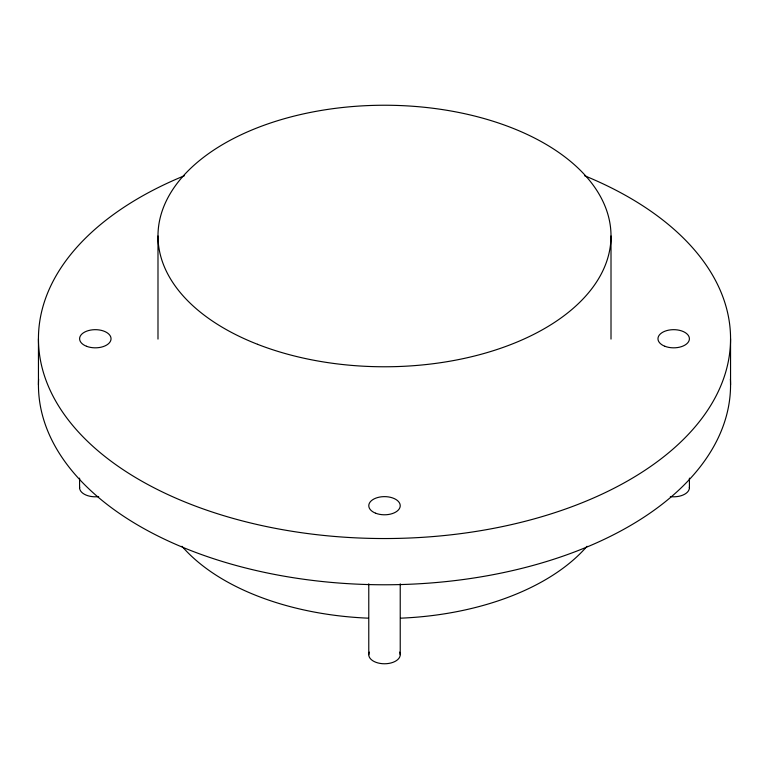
<?xml version="1.0" encoding="UTF-8"?>
<svg xmlns="http://www.w3.org/2000/svg" width="769" height="769" viewBox="0 0 769 769"><rect width="100%" height="100%" fill="white"/><g stroke="black" fill="none" stroke-linecap="round" stroke-linejoin="round"><path stroke-width="1.15" d="M730.55 338.745L730.55 384.981M689.418 478.116L689.418 487.729M611.009 236.006L611.009 339.091M400.226 583.806L400.226 654.688M368.774 583.806L368.774 654.688M157.991 236.006L157.991 339.091M79.582 478.116L79.582 487.729M38.45 338.745L38.45 384.981M587.045 546.269A226.509 130.768 0 0 1 400.659 618.17M368.341 618.17A226.509 130.768 0 0 1 181.955 546.269M584.527 175.717A346.05 199.786 0 0 1 642.596 471.839A346.05 199.786 0 0 1 126.404 471.839A346.05 199.786 0 0 1 184.473 175.717M730.396 379.04A346.05 199.786 0 0 1 384.5 584.776A346.05 199.786 0 0 1 38.604 379.04M98.663 496.601A15.726 9.084 0 0 1 79.63 487.085M399.592 652.131A15.726 9.084 0 0 1 384.5 663.772A15.726 9.084 0 0 1 369.408 652.131M689.37 487.085A15.726 9.084 0 0 1 670.337 496.601M257.538 344.301A226.509 130.768 0 0 0 610.432 245.33A226.509 130.768 0 0 0 285.53 118.378A226.509 130.768 0 0 0 257.538 344.301M86.503 346.271A15.726 9.084 0 0 0 111.005 339.398A15.726 9.084 0 0 0 88.445 330.583A15.726 9.084 0 0 0 86.503 346.271M375.685 513.231A15.726 9.084 0 0 0 400.188 506.358A15.726 9.084 0 0 0 377.627 497.543A15.726 9.084 0 0 0 375.685 513.231M664.868 346.271A15.726 9.084 0 0 0 689.37 339.398A15.726 9.084 0 0 0 666.81 330.583A15.726 9.084 0 0 0 664.868 346.271"/></g></svg>
